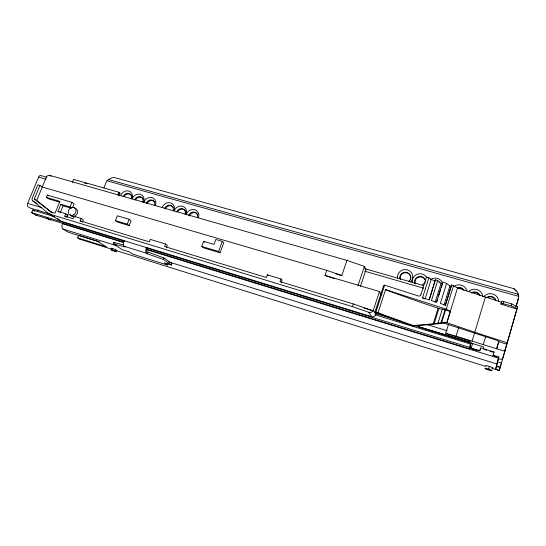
<?xml version="1.0" encoding="UTF-8"?>
<svg xmlns="http://www.w3.org/2000/svg" width="546" height="546" viewBox="0 0 546 546"><rect width="100%" height="100%" fill="white"/><g stroke="black" fill="none" stroke-linecap="round" stroke-linejoin="round"><path stroke-width="0.82" d="M429.293 299.986L435.38 279.805L437.728 280.542L441.093 283.197L442.526 283.654L441.284 287.64M483.428 349.153L483.633 346.949L418.721 327.109L418.564 326.672L469.212 342.144L469.185 340.813L446.273 333.824L445.748 333.203L448.484 324.338M445.393 305.63L451.597 284.923L457.555 287.885L501.535 302.272L500.982 304.122L516.912 309.138L502.416 359.568L498.205 358.592M500.982 304.122L501.685 301.392L503.753 301.624L511.814 303.924L517.574 306.838L499.215 370.7L500.177 367.383L496.628 365.759L498.205 359.193M501.535 302.272L501.685 301.392M469.15 347.522L479.736 350.778L480.61 347.836L494 351.938L493.912 352.436L489.987 351.228M470.058 341.011L469.97 342.397L415.308 325.696M496.88 366.509L500.177 367.383M499.262 370.502L495.707 368.884L498.286 358.906M514.018 289.455L514.175 288.766L113.841 177.375L112.026 177.873A7.412 6.375 -48.9 0 0 108.811 179.641A9.309 6.013 -12.7 0 0 107.03 180.787A7.426 6.375 -48.9 0 0 106.115 182.466L103.917 187.933M498.716 357.439L498.826 356.961L493.038 355.18L492.956 355.664L494 351.938M515.758 291.141L515.922 290.452L514.175 288.766M518.372 298.628L515.977 306.804L518.372 298.628A9.309 8.634 11.2 0 0 518.7 296.396A11.521 8.21 14.2 0 0 518.29 294.301A9.296 8.627 11.2 0 0 515.922 290.452M504.907 351.337L504.722 349.713M498.239 358.954L498.826 356.961M495.707 368.884L496.628 365.759M517.574 306.838L517.028 308.708L511.261 305.794L501.132 303.255M488.602 369.048L489.373 366.434M511.261 305.794L511.814 303.924M501.01 364.612L500.129 367.567M503.194 303.494L503.753 301.624M479.92 350.539L480.576 348.341M504.634 351.187L483.265 344.649L485.694 336.5M470.55 348.055L470.522 345.714L469.43 348.792L470.393 343.987L375.034 314.789M471.3 342.595L470.427 345.441L470.393 343.987M483.265 344.649L472.092 341.086L474.535 332.971M507.077 342.717L474.788 332.261L485.353 297.188M472.734 343.202L471 348.717M445.748 333.203L456.053 336.2L458.783 327.238M446.846 322.768L444.983 322.181L434.186 323.689A6.013 0.723 -6.3 0 1 433.203 323.785A487.305 94.26 -8.5 0 1 413.37 325.525A351.331 72.666 16.1 0 1 378.023 312.742L385.551 289.626L446.253 309.186L450.341 311.445L446.846 322.768L457.555 287.885M438.001 323.075L442.315 309.2A3.965 0.676 17.3 0 1 444.847 309.732L450.341 311.445M443.953 305.166L449.904 285.988L446.601 283.347L442.697 282.111L436.418 302.218L431.429 300.614L437.728 280.542M451.597 284.923L445.345 305.084L440.335 303.474L446.601 283.347M441.052 322.584L445.017 309.78M441.68 322.515L445.57 309.951M446.253 309.186L453.569 285.551M436.8 301.986L437.544 299.597M438.54 296.41L440.786 289.23M433.203 323.785L438.063 308.203A5.01 0.86 17.4 0 0 442.315 309.2M434.186 323.689L438.923 308.476M435.38 279.805L429.074 299.856L422.563 297.761L428.89 277.75L426.494 276.993L420.884 294.765M435.114 302.32L441.093 283.197M425.15 298.655L431.183 279.538L428.89 277.75M326.747 270.366L42.295 186.991L39.974 185.435L37.845 184.814L32.357 197.918A2.976 2.477 -52.9 0 0 32.937 200.989L49.072 213.916L352.491 306.64L368.857 312.326L371.294 312.332L373.095 310.817A3.467 3.385 -15.9 0 0 373.327 310.264L379.45 291.523L325.013 275.437L326.747 270.366L341.81 275.559L346.922 260.387L364.4 266.387L366.011 269.512L360.428 286.343M506.661 344.267L498.764 341.53A4.143 0.628 16.9 0 0 495.591 339.919L444.13 323.205A500.6 97.495 -8.6 0 1 424.781 325.007A498.655 96.97 -8.6 0 1 413.097 326.01A358.237 74.27 16.1 0 1 374.945 312.182L383.688 285.401L384.637 285.155L418.366 295.987A2.02 1.938 20 0 0 420.891 294.772M374.945 312.182L375.873 312.039L384.637 285.155M146.198 247.386L371.614 316.68A3.378 3.31 -13.7 0 0 375.866 314.503L376.385 312.913M357.903 285.933L364.4 266.387M352.491 306.64L353.378 303.965L373.095 310.817L364.141 308.094M71.144 207.773L70.038 207.036L60.893 204.306L57.965 211.418L65.732 213.766L64.762 216.134L73.062 218.659L74.031 216.284L81.122 218.434L80.153 220.823L149.345 241.878L150.307 239.394L165.575 244.014L164.612 246.526L266.387 277.491L267.328 274.85L280.944 278.972L280.009 281.64L353.378 303.965M281.17 282.814L282.105 280.159L280.944 278.972M422.502 285.592L423.048 284.056L425.314 282.889M220.072 252.784L218.577 251.474L222.297 241.373L215.786 239.462L213.95 244.417L203.644 241.366L201.754 246.444L203.33 247.775L220.072 252.784L223.764 242.745L222.297 241.373M123.294 244.826L113.821 242.424L113.254 243.871L122.345 249.72L129.218 251.87L132.753 254.17L167.506 265.035L168.045 263.602M167.506 265.035L164.271 262.81L171.43 265.042L171.976 263.588L163.991 257.965L147.147 251.754A3.126 1.399 -72.5 0 1 147.065 248.027M166.387 247.836L167.335 245.345L165.575 244.014M171.43 265.042L163.425 259.452L163.991 257.965M163.425 259.452L147.406 253.815L147.98 252.334M129.184 225.573L127.245 224.16L129.156 219.287L117.349 215.786L115.431 220.632L117.431 222.058L129.184 225.573L131.088 220.727L129.156 219.287M112.23 249.85C124.911 254.743 105.631 248.71 112.23 249.85L112.735 248.56M117.759 195.052L118.878 192.247L73.594 179.354L72.345 182.391M118.905 195.959L120.018 193.161L118.878 192.247M82.323 222.229L83.285 219.847L81.122 218.434M110.79 248.894L79.914 239.216L77.675 237.872L78.692 235.353L99.495 241.837M70.038 207.036L71.949 202.368L47.318 195.065L46.355 197.386L48.655 198.887L59.753 202.191M67.322 216.769L67.963 215.199L65.732 213.766M72.557 207.733L74.14 203.863L71.949 202.368M60.231 212.858L63.131 205.781L60.893 204.306M37.538 211.398L38.172 209.862M52.061 212.824L34.323 198.956L39.974 185.435M123.751 242.199L35.708 215.063L31.62 212.626L32.712 209.998L54.723 216.735M51.972 212.647L36.684 200.443L42.295 186.991M42.295 186.848L46.273 177.32A2.928 2.437 -51.1 0 1 49.775 175.355L346.922 260.387M51.447 214.523L30.235 208.046L28.01 206.702A2.689 1.611 -72.3 0 1 27.641 203.378L38.657 177.088A2.669 1.59 -74.1 0 1 41.039 175.594L46.772 177.238M413.097 326.01L413.37 325.525M444.13 323.205L444.983 322.181M369.799 312.524L368.857 312.326L371.614 316.68M113.254 243.871L125.089 246.894L124.201 246.307A4.682 2.225 -72.4 0 1 123.983 240.684L146.451 247.591A4.737 2.116 -72.5 0 0 146.567 253.242L147.406 253.815M108.811 179.641L518.29 294.301M107.023 180.787L518.7 296.396M84.534 183.046L86.951 183.736M118.407 192.704L120.018 193.161M364.646 268.639L423.635 285.599M38.657 177.088L46.035 179.218M364.742 271.205L423.73 288.233M335.271 273.642L341.81 275.559M46.355 197.386L59.883 201.413L55.044 213.179L50.334 211.746M115.431 220.632L127.245 224.16M201.754 246.444L218.577 251.474M63.131 205.781L71.485 208.279M66.414 214.728L67.963 215.199M27.641 203.378L41.516 207.589M426.815 324.556L447.222 330.753M456.053 336.2L472.092 341.086M376.153 313.732L401.44 321.464M484.5 349.549L486.855 350.266M124.222 240.629L60.749 221.116L49.072 213.916M31.62 212.626L124.549 241.216M146.56 247.986L469.389 347.304M471.007 348.355L479.108 350.846M472.372 349.017L476.446 350.273M494.396 356.108L496.56 356.77M146.581 249.235L469.417 348.744M123.621 242.533L62.503 223.683A4.395 2.423 -72 0 0 62.967 229.033L68.332 232.255L97.693 241.407L106.484 246.888L77.675 237.872M146.437 249.57L498.478 358.149M497.399 361.793L501.467 363.056M124.201 246.307L146.567 253.242M62.967 229.033L116.168 245.577M168.694 261.916L496.819 363.957M116.482 250.675L485.414 366.305M491.912 368.345L499.228 370.638M431.183 279.538L435.305 280.842M449.904 285.988L451.344 286.445M375.873 312.039L378.023 312.742M446.799 322.747L474.788 332.261M325.013 275.437L334.568 278.74M46.54 217.977L49.42 219.717A4.286 2.443 -72.1 0 0 50.983 219.717M32.712 209.998L34.753 211.227M32.937 200.989L37.169 203.624M34.323 198.956L36.684 200.443M57.965 211.418L59.098 212.135M64.762 216.134L66.441 217.199M113.821 242.424L115.131 243.27M80.153 220.823L81.238 221.526M70.584 215.24L72.161 216.257M74.031 216.284L75.13 216.994M47.318 195.065L48.464 195.823M73.778 207.398L75.341 208.449A4.272 3.631 -52.6 0 1 76.631 214.578A4.272 3.631 -52.6 0 1 70.386 214.878M49.775 175.355L51.14 176.317M422.563 297.761L424.317 299.031M57.453 218.482L60.087 220.591M203.644 241.366L204.689 242.274M267.328 274.85L268.147 275.648M373.327 310.264L375.866 314.503M379.45 291.523L381.149 294.881M146.253 203.249A4.764 4.191 -48.4 0 1 152.068 200.068A4.764 4.191 -48.4 0 1 154.484 205.603M147.263 203.16A4.757 4.184 -48.4 0 1 154.832 202.17M134.609 199.918A4.737 4.143 -48.8 0 1 140.377 196.751A4.737 4.143 -48.8 0 1 142.745 202.245M135.64 199.836A4.73 4.136 -48.8 0 1 139.742 197.188A4.73 4.136 -48.8 0 1 143.455 199.42M123.096 196.621A4.716 4.095 -49.2 0 1 128.822 193.468A4.716 4.095 -49.2 0 1 131.142 198.921M131.572 195.55A4.702 4.088 -49.2 0 1 131.879 196.123M124.147 196.546A4.702 4.088 -49.2 0 1 131.177 195.045M120.639 195.509A6.675 5.794 -49.2 0 1 128.747 191.045A6.675 5.794 -49.2 0 1 132.03 198.764M188.732 215.411A4.859 4.361 -46.6 0 1 194.704 212.176A4.859 4.361 -46.6 0 1 197.304 217.861M189.346 215.97A4.846 4.354 -46.6 0 1 193.537 212.619A4.846 4.354 -46.6 0 1 197.829 214.906M176.617 211.944A4.832 4.313 -47.2 0 1 182.535 208.722A4.832 4.313 -47.2 0 1 185.087 214.366M174.181 210.824A6.845 6.102 -47.2 0 1 182.562 206.265A6.845 6.102 -47.2 0 1 186.166 214.257M177.566 211.834A4.818 4.307 -47.2 0 1 185.319 210.845M185.654 211.439A4.818 4.307 -47.2 0 1 185.886 212.094M186.302 214.291A6.88 6.177 -46.6 0 1 194.751 209.719A6.88 6.177 -46.6 0 1 198.43 217.765M164.633 208.511A4.805 4.266 -47.7 0 1 170.509 205.303A4.805 4.266 -47.7 0 1 173.007 210.906M162.189 207.398A6.805 6.033 -47.7 0 1 170.516 202.859A6.805 6.033 -47.7 0 1 174.044 210.783M165.288 209.084A4.798 4.259 -47.7 0 1 169.069 205.822A4.798 4.259 -47.7 0 1 173.287 207.419M400.157 279.136A5.419 5.194 -7.5 0 1 403.023 272.72A5.419 5.194 -7.5 0 1 409.944 274.706A5.419 5.194 -7.5 0 1 408.531 281.545M397.556 278.221A7.678 7.357 -7.6 0 1 407.405 269.861A7.678 7.357 -7.6 0 1 410.626 281.982M414.987 283.401A5.48 5.235 -3 0 1 419.212 276.522A5.48 5.235 -3 0 1 425.648 281.545M412.401 282.494A7.76 7.419 -3.2 0 1 417.506 274.181A7.76 7.419 -3.2 0 1 426.883 277.634M430.391 279.559A7.849 7.473 0.8 0 1 442.553 283.012M400.327 279.6A5.412 5.18 -7.3 0 1 405.378 272.7A5.412 5.18 -7.3 0 1 410.612 279.361M409.869 280.828A5.412 5.18 -7.3 0 1 409.323 281.463M434.241 280.801A5.542 5.276 0.9 0 1 435.101 280.712M439.059 282.166A5.542 5.276 0.9 0 1 439.639 282.787M454.156 286.309A7.992 7.562 5.9 0 1 466.891 290.984M457.159 287.769A5.644 5.337 6 0 1 464.011 290.281M415.124 283.859A5.467 5.228 -2.9 0 1 418.918 277.088A5.467 5.228 -2.9 0 1 425.675 281.19M458.046 288.015A5.631 5.33 6.1 0 1 463.547 290.028M471.13 292.977A5.713 5.378 8.7 0 1 480.002 295.502M468.748 291.516A8.094 7.617 8.6 0 1 477.477 289.701A8.094 7.617 8.6 0 1 482.739 296.649M471.874 292.97A5.699 5.364 8.8 0 1 479.606 295.174M486.841 297.454A5.788 5.419 10.9 0 1 495.829 300.013M483.681 296.915A8.197 7.671 10.8 0 1 492.683 293.98A8.197 7.671 10.8 0 1 498.655 301.18M486.807 297.891A5.767 5.405 11 0 1 495.775 300.45M115.718 250.307A3.119 0.341 20.9 0 1 115.329 250.191M111.664 248.696A3.119 0.341 20.9 0 1 112.947 248.628A3.119 0.341 20.9 0 1 116.919 250.409M486.022 366.093A3.829 0.464 17.5 0 1 487.216 365.854A3.829 0.464 17.5 0 1 491.939 367.383A3.829 0.464 17.5 0 1 492.205 368.093M81.709 239.394A7.214 3.808 -72 0 1 79.914 239.216M517.847 294.205A9.255 8.593 11.3 0 1 518.222 295.366M518.386 298.369A9.255 8.593 11.3 0 1 518.134 299.542M132.159 198.805A6.709 5.863 -48.8 0 1 140.329 194.321A6.709 5.863 -48.8 0 1 143.68 202.102M143.81 202.136A6.75 5.924 -48.4 0 1 152.034 197.632A6.75 5.924 -48.4 0 1 155.453 205.467M36.91 215.097A3.317 1.945 -72 0 1 35.708 215.063M438.063 308.203A348.273 86.22 15.3 0 1 385.551 289.626M496.669 348.73L498.751 341.68L496.669 348.73M486.165 369.123A3.829 0.45 17.6 0 0 492.13 370.707A3.829 0.45 17.6 0 0 487.305 368.673A3.829 0.45 17.6 0 0 486.165 369.123M73.382 214.947A4.286 3.645 -52.6 0 0 74.795 207.924A4.286 3.645 -52.6 0 0 68.38 211.097A4.286 3.645 -52.6 0 0 73.382 214.947"/></g></svg>
